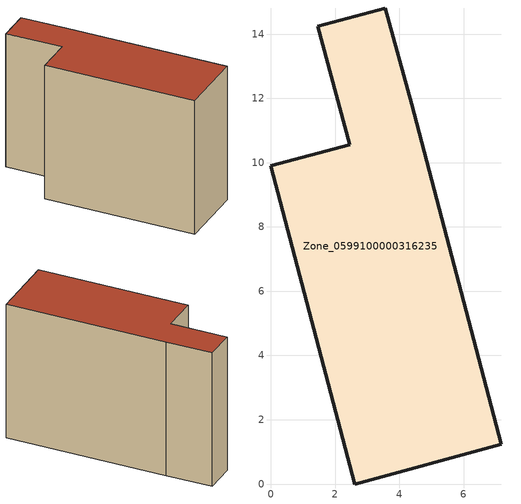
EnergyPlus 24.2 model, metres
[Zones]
Zone_0599100000316235
 floor ground (C_G): 7.17,1.24 2.62,0 0,9.9 2.45,10.56 1.47,14.25 3.56,14.81 4.38,11.81 z0
 wall outside (C_F): 1.47,14.25 2.45,10.56 0,9.9 2.62,0 7.17,1.24 4.38,11.81 3.56,14.81 1.47,14.25 z0:9.47
 roof outside (C_R): 7.17,1.24 4.38,11.81 3.56,14.81 1.47,14.25 2.45,10.56 0,9.9 2.62,0 z9.47
[BUILDING]
Pand.0599100000316235: North Axis=0; Terrain=City; Loads Convergence Tolerance Value=0.04; Temperature Convergence Tolerance Value=0.4; Solar Distribution=FullExterior; Maximum Number of Warmup Days=25; Minimum Number of Warmup Days=1
[Site:Location]
Rotterdam.The.Hague.AP_ZH_NLD Design_Conditions: Latitude=51.96; Longitude=4.45; Time Zone=1; Elevation=-4.5
[SITE:GROUNDTEMPERATURE:BUILDINGSURFACE]
18, 18, 18, 18, 18, 18, 18, 18, 18, 18, 18, 18
[MATERIAL] Thermal Absorptance=0.9; Solar Absorptance=0.7; Visible Absorptance=0.7
Name | Roughness | Thickness | Conductivity | Density | Specific Heat
G.TI.1946 | MediumSmooth | 0.15 | 1 | 540 | 1210
F.TI.1946 | Rough | 0.3 | 0.857143 | 1920 | 840
R.TI.1946 | MediumRough | 0.2 | 0.1 | 1500 | 1000
[CONSTRUCTION]
C_G: G.TI.1946
C_F: F.TI.1946
C_R: R.TI.1946
[ZONE]
Zone_0599100000316235: Type=1; Multiplier=1; Ceiling Height=Autocalculate; Volume=Autocalculate; Floor Area=autocalculate; Part of Total Floor Area=Yes
[ZONEINFILTRATION:DESIGNFLOWRATE]
Infil_Zone_0599100000316235: Zone or ZoneList or Space or SpaceList=Zone_0599100000316235; Schedule=AlwaysOn; Design Flow Rate Calculation Method=Flow/Area; Flow Rate per Floor Area=0.003; Constant Term Coefficient=1; Temperature Term Coefficient=0; Velocity Term Coefficient=0; Velocity Squared Term Coefficient=0
[HVACTEMPLATE:ZONE:IDEALLOADSAIRSYSTEM]
Zone_0599100000316235: Maximum Heating Supply Air Temperature=50; Minimum Cooling Supply Air Temperature=13; Maximum Heating Supply Air Humidity Ratio=0.0156; Minimum Cooling Supply Air Humidity Ratio=0.0077; Heating Limit=NoLimit; Cooling Limit=NoLimit; Dehumidification Control Type=ConstantSensibleHeatRatio; Cooling Sensible Heat Ratio=0.7; Dehumidification Setpoint=60; Humidification Control Type=None; Humidification Setpoint=30; Outdoor Air Method=None; Outdoor Air Flow Rate per Person=0.00944; Outdoor Air Flow Rate per Zone Floor Area=0; Outdoor Air Flow Rate per Zone=0; Demand Controlled Ventilation Type=None; Outdoor Air Economizer Type=NoEconomizer; Heat Recovery Type=None; Sensible Heat Recovery Effectiveness=0.7; Latent Heat Recovery Effectiveness=0.65
[ZONECONTROL:THERMOSTAT]
ThermostatControl_Zone_0599100000316235: Zone or ZoneList=Zone_0599100000316235; Control Type Schedule=DualSetpointControlType; Control 1=Thermostat_Zone_0599100000316235; Temperature Difference Between Cutout And Setpoint=0
[THERMOSTATSETPOINT:DUALSETPOINT]
Thermostat_Zone_0599100000316235: Heating Setpoint Temperature Schedule=HeatingSetpoint_Zone_0599100000316235; Cooling Setpoint Temperature Schedule=CoolingSetpoint_Zone_0599100000316235
[SCHEDULE:COMPACT]
HeatingSetpoint_Zone_0599100000316235: Through: 12/31, For: AllDays, Until: 24:00, 21
CoolingSetpoint_Zone_0599100000316235: Through: 12/31, For: AllDays, Until: 24:00, 24
DualSetpointControlType: Through: 12/31, For: AllDays, Until: 24:00, 4
AlwaysOn: Through: 12/31, For: AllDays, Until: 24:00, 1
